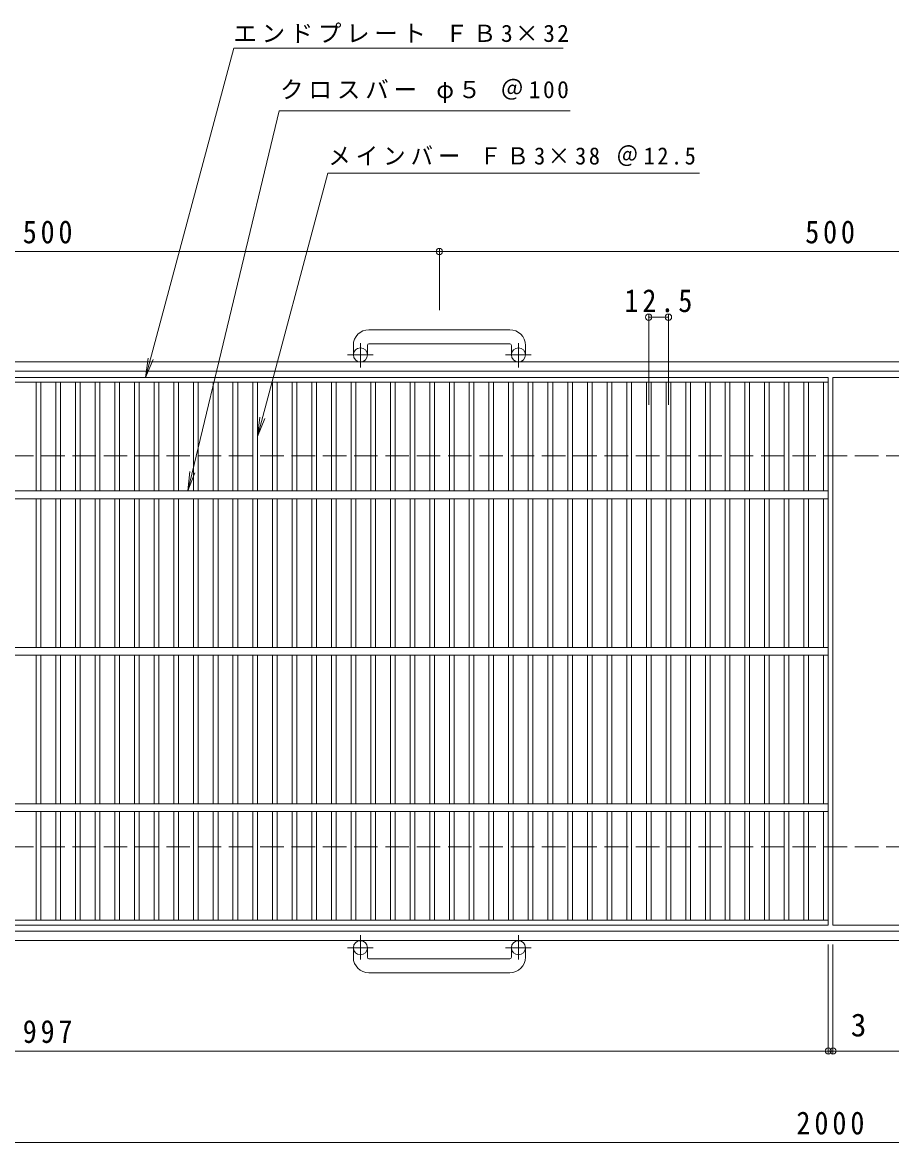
# Model space of a CAD drawing. Units: millimetres, scale not verified. Extents: x -866 to 872, y -687 to 597.
# Drawn here: x -342 to 214, y -119 to 597 of the extents above; entities that cross this region are included whole.
import ezdxf
from ezdxf.enums import TextEntityAlignment as Align

# ---------------------------------------------------------------- set-up
doc = ezdxf.new("R2010")
doc.units = ezdxf.units.MM
doc.header["$LTSCALE"] = 5
doc.header["$PDMODE"] = 32
doc.header["$PDSIZE"] = 4
doc.linetypes.add('CHAIN1', pattern=[8, 5, -1, 1, -1])
doc.linetypes.add('DASHED3', pattern=[4, 3, -1])
for name, color, linetype, lineweight in [('A-1_ピット', 2, 'Continuous', 9), ('A-2_蓋', 3, 'Continuous', 9), ('A-4_寸法', 7, 'Continuous', 9)]:
    doc.layers.add(name, color=color, linetype=linetype, lineweight=lineweight)
doc.styles.add('ＭＳ ゴシック', font='')
doc.styles.get('ＭＳ ゴシック').set_extended_font_data('MS Gothic')

msp = doc.modelspace()

# ---------------------------------------------------------------- linework, layer by layer
at = {"layer": 'A-1_ピット'}
for p, q in [((-30.216, 400.802), (-120.216, 400.802)), ((-130.216, 390.802), (-130.216, 384.702)), ((-121.216, 390.802), (-121.216, 384.702)), ((-120.217, 391.802), (-30.216, 391.802)), ((-29.216, 390.802), (-29.216, 384.702)), ((-20.216, 390.802), (-20.216, 384.702)), ((325.324, 380.202), (-825.216, 380.202)), ((325.324, 374.202), (-825.216, 374.202)), ((325.324, 16.203), (-825.216, 16.203)), ((325.324, 10.203), (-825.216, 10.203)), ((-130.216, -0.399), (-130.216, 5.702)), ((-121.216, -0.399), (-121.216, 5.702)), ((-29.216, -0.399), (-29.216, 5.702)), ((-20.216, -0.399), (-20.216, 5.702)), ((-120.217, -1.398), (-30.216, -1.398)), ((-30.216, -10.398), (-120.216, -10.398))]:
    msp.add_line(p, q, dxfattribs=at)
at = {"layer": 'A-1_ピット', "linetype": 'CHAIN1'}
for p, q in [((-125.716, 376.595), (-125.716, 392.192)), ((-24.716, 376.595), (-24.716, 392.192)), ((-117.553, 384.702), (-133.96, 384.702)), ((-16.553, 384.702), (-32.961, 384.702)), ((-125.716, 13.809), (-125.716, -1.788)), ((-24.716, 13.809), (-24.716, -1.788)), ((-117.553, 5.702), (-133.96, 5.702)), ((-16.553, 5.702), (-32.961, 5.702))]:
    msp.add_line(p, q, dxfattribs=at)
at = {"layer": 'A-1_ピット', "linetype": 'DASHED3'}
for p, q in [((325.324, 320.203), (-825.216, 320.203)), ((325.324, 70.202), (-825.216, 70.202))]:
    msp.add_line(p, q, dxfattribs=at)
at = {"layer": 'A-1_ピット'}
for centre in [(-125.716, 384.702), (-24.716, 384.702), (-125.716, 5.702), (-24.716, 5.702)]:
    msp.add_circle(centre, 4.5, dxfattribs=at)
for centre, radius, start, end in [((-120.216, 390.802), 10, 90, 180), ((-30.216, 390.802), 10, 0, 90), ((-120.217, 390.802), 1, 90, 180), ((-30.216, 390.802), 1, 0, 90), ((-120.216, -0.399), 10, 180, 270), ((-120.217, -0.399), 1, 180, 270), ((-30.216, -0.399), 10, 270, 0), ((-30.216, -0.399), 1, 270, 0)]:
    msp.add_arc(centre, radius, start, end, dxfattribs=at)
at = {"layer": 'A-2_蓋'}
for p, q in [((-823.716, 370.202), (173.284, 370.202)), ((-823.716, 367.203), (173.284, 367.203)), ((-332.915, 297.702), (-332.915, 367.202)), ((-329.915, 297.702), (-329.915, 367.202)), ((-320.335, 297.702), (-320.335, 367.202)), ((-317.335, 297.702), (-317.335, 367.202)), ((-307.756, 297.702), (-307.756, 367.202)), ((-304.755, 297.702), (-304.755, 367.202)), ((-295.176, 297.702), (-295.176, 367.202)), ((-292.175, 297.702), (-292.175, 367.202)), ((-282.596, 297.702), (-282.596, 367.202)), ((-279.595, 297.702), (-279.595, 367.202)), ((-270.016, 297.702), (-270.016, 367.202)), ((-267.015, 297.702), (-267.015, 367.202)), ((-257.436, 297.702), (-257.436, 367.202)), ((-254.435, 297.702), (-254.435, 367.202)), ((-244.855, 297.702), (-244.855, 367.202)), ((-241.855, 297.702), (-241.855, 367.202)), ((-232.275, 297.702), (-232.275, 367.202)), ((-229.275, 297.702), (-229.275, 367.202)), ((-219.695, 297.702), (-219.695, 367.202)), ((-216.695, 297.702), (-216.695, 367.202)), ((-207.115, 297.702), (-207.115, 367.202)), ((-204.115, 297.702), (-204.115, 367.202)), ((-194.535, 297.702), (-194.535, 367.202)), ((-191.535, 297.702), (-191.535, 367.202)), ((-181.955, 297.702), (-181.955, 367.202)), ((-178.956, 297.702), (-178.956, 367.202)), ((-169.375, 297.702), (-169.375, 367.202)), ((-166.376, 297.702), (-166.376, 367.202)), ((-156.795, 297.702), (-156.795, 367.202)), ((-153.796, 297.702), (-153.796, 367.202)), ((-144.215, 297.702), (-144.215, 367.202)), ((-141.215, 297.702), (-141.215, 367.202)), ((-131.635, 297.702), (-131.635, 367.202)), ((-128.635, 297.702), (-128.635, 367.202)), ((-119.055, 297.702), (-119.055, 367.202)), ((-116.055, 297.702), (-116.055, 367.202)), ((-106.475, 297.702), (-106.475, 367.202)), ((-103.475, 297.702), (-103.475, 367.202)), ((-93.895, 297.702), (-93.895, 367.202)), ((-90.895, 297.702), (-90.895, 367.202)), ((-81.315, 297.702), (-81.315, 367.202)), ((-78.315, 297.702), (-78.315, 367.202)), ((-68.736, 297.702), (-68.736, 367.202)), ((-65.735, 297.702), (-65.735, 367.202)), ((-56.156, 297.702), (-56.156, 367.202)), ((-53.155, 297.702), (-53.155, 367.202)), ((-43.576, 297.702), (-43.576, 367.202)), ((-40.575, 297.702), (-40.575, 367.202)), ((-30.995, 297.702), (-30.995, 367.202)), ((-27.995, 297.702), (-27.995, 367.202)), ((-18.415, 297.702), (-18.415, 367.202)), ((-15.415, 297.702), (-15.415, 367.202)), ((-5.835, 297.702), (-5.835, 367.202)), ((-2.835, 297.702), (-2.835, 367.202)), ((6.745, 297.702), (6.745, 367.202)), ((9.745, 297.702), (9.745, 367.202)), ((19.325, 297.702), (19.325, 367.202)), ((22.325, 297.702), (22.325, 367.202)), ((31.905, 297.702), (31.905, 367.202)), ((34.905, 297.702), (34.905, 367.202)), ((44.485, 297.702), (44.485, 367.202)), ((47.485, 297.702), (47.485, 367.202)), ((57.065, 297.702), (57.065, 367.202)), ((60.065, 297.702), (60.065, 367.202)), ((69.645, 297.702), (69.645, 367.202)), ((72.644, 297.702), (72.644, 367.202)), ((82.225, 297.702), (82.225, 367.202)), ((85.225, 297.702), (85.225, 367.202)), ((94.805, 297.702), (94.805, 367.202)), ((97.805, 297.702), (97.805, 367.202)), ((107.385, 297.702), (107.385, 367.202)), ((110.385, 297.702), (110.385, 367.202)), ((119.965, 297.702), (119.965, 367.202)), ((122.965, 297.702), (122.965, 367.202)), ((132.545, 297.702), (132.545, 367.202)), ((135.545, 297.702), (135.545, 367.202)), ((145.125, 297.702), (145.125, 367.202)), ((148.125, 297.702), (148.125, 367.202)), ((157.705, 297.702), (157.705, 367.202)), ((160.705, 297.702), (160.705, 367.202)), ((170.285, 297.702), (170.285, 367.202)), ((173.284, 370.202), (173.284, 20.203)), ((176.284, 20.202), (176.284, 370.202)), ((176.284, 370.202), (325.324, 370.202)), ((-823.716, 297.702), (173.284, 297.702)), ((-823.716, 292.702), (173.284, 292.702)), ((-332.915, 197.702), (-332.915, 292.702)), ((-329.915, 197.702), (-329.915, 292.702)), ((-320.335, 197.702), (-320.335, 292.702)), ((-317.335, 197.702), (-317.335, 292.702)), ((-307.756, 197.702), (-307.756, 292.702)), ((-304.755, 197.702), (-304.755, 292.702)), ((-295.176, 197.702), (-295.176, 292.702)), ((-292.175, 197.702), (-292.175, 292.702)), ((-282.596, 197.702), (-282.596, 292.702)), ((-279.595, 197.702), (-279.595, 292.702)), ((-270.016, 197.702), (-270.016, 292.702)), ((-267.015, 197.702), (-267.015, 292.702)), ((-257.436, 197.702), (-257.436, 292.702)), ((-254.435, 197.702), (-254.435, 292.702)), ((-244.855, 197.702), (-244.855, 292.702)), ((-241.855, 197.702), (-241.855, 292.702)), ((-232.275, 197.702), (-232.275, 292.702)), ((-229.275, 197.702), (-229.275, 292.702)), ((-219.695, 197.702), (-219.695, 292.702)), ((-216.695, 197.702), (-216.695, 292.702)), ((-207.115, 197.702), (-207.115, 292.702)), ((-204.115, 197.702), (-204.115, 292.702)), ((-194.535, 197.702), (-194.535, 292.702)), ((-191.535, 197.702), (-191.535, 292.702)), ((-181.955, 197.702), (-181.955, 292.702)), ((-178.956, 197.702), (-178.956, 292.702)), ((-169.375, 197.702), (-169.375, 292.702)), ((-166.376, 197.702), (-166.376, 292.702)), ((-156.795, 197.702), (-156.795, 292.702)), ((-153.796, 197.702), (-153.796, 292.702)), ((-144.215, 197.702), (-144.215, 292.702)), ((-141.215, 197.702), (-141.215, 292.702)), ((-131.635, 197.702), (-131.635, 292.702)), ((-128.635, 197.702), (-128.635, 292.702)), ((-119.055, 197.702), (-119.055, 292.702)), ((-116.055, 197.702), (-116.055, 292.702)), ((-106.475, 197.702), (-106.475, 292.702)), ((-103.475, 197.702), (-103.475, 292.702)), ((-93.895, 197.702), (-93.895, 292.702)), ((-90.895, 197.702), (-90.895, 292.702)), ((-81.315, 197.702), (-81.315, 292.702)), ((-78.315, 197.702), (-78.315, 292.702)), ((-68.736, 197.702), (-68.736, 292.702)), ((-65.735, 197.702), (-65.735, 292.702)), ((-56.156, 197.702), (-56.156, 292.702)), ((-53.155, 197.702), (-53.155, 292.702)), ((-43.576, 197.702), (-43.576, 292.702)), ((-40.575, 197.702), (-40.575, 292.702)), ((-30.995, 197.702), (-30.995, 292.702)), ((-27.995, 197.702), (-27.995, 292.702)), ((-18.415, 197.702), (-18.415, 292.702)), ((-15.415, 197.702), (-15.415, 292.702)), ((-5.835, 197.702), (-5.835, 292.702)), ((-2.835, 197.702), (-2.835, 292.702)), ((6.745, 197.702), (6.745, 292.702)), ((9.745, 197.702), (9.745, 292.702)), ((19.325, 197.702), (19.325, 292.702)), ((22.325, 197.702), (22.325, 292.702)), ((31.905, 197.702), (31.905, 292.702)), ((34.905, 197.702), (34.905, 292.702)), ((44.485, 197.702), (44.485, 292.702)), ((47.485, 197.702), (47.485, 292.702)), ((57.065, 197.702), (57.065, 292.702)), ((60.065, 197.702), (60.065, 292.702)), ((69.645, 197.702), (69.645, 292.702)), ((72.644, 197.702), (72.644, 292.702)), ((82.225, 197.702), (82.225, 292.702)), ((85.225, 197.702), (85.225, 292.702)), ((94.805, 197.702), (94.805, 292.702)), ((97.805, 197.702), (97.805, 292.702)), ((107.385, 197.702), (107.385, 292.702)), ((110.385, 197.702), (110.385, 292.702)), ((119.965, 197.702), (119.965, 292.702)), ((122.965, 197.702), (122.965, 292.702)), ((132.545, 197.702), (132.545, 292.702)), ((135.545, 197.702), (135.545, 292.702)), ((145.125, 197.702), (145.125, 292.702)), ((148.125, 197.702), (148.125, 292.702)), ((157.705, 197.702), (157.705, 292.702)), ((160.705, 197.702), (160.705, 292.702)), ((170.285, 197.702), (170.285, 292.702)), ((-823.716, 197.702), (173.284, 197.702)), ((-823.716, 192.703), (173.284, 192.703)), ((-332.915, 192.703), (-332.915, 97.702)), ((-329.915, 192.703), (-329.915, 97.702)), ((-320.335, 192.703), (-320.335, 97.702)), ((-317.335, 192.703), (-317.335, 97.702)), ((-307.756, 192.703), (-307.756, 97.702)), ((-304.755, 192.703), (-304.755, 97.702)), ((-295.176, 192.703), (-295.176, 97.702)), ((-292.175, 192.703), (-292.175, 97.702)), ((-282.596, 192.703), (-282.596, 97.702)), ((-279.595, 192.703), (-279.595, 97.702)), ((-270.016, 192.703), (-270.016, 97.702)), ((-267.015, 192.703), (-267.015, 97.702)), ((-257.436, 192.703), (-257.436, 97.702)), ((-254.435, 192.703), (-254.435, 97.702)), ((-244.855, 192.703), (-244.855, 97.702)), ((-241.855, 192.703), (-241.855, 97.702)), ((-232.275, 192.703), (-232.275, 97.702)), ((-229.275, 192.703), (-229.275, 97.702)), ((-219.695, 192.703), (-219.695, 97.702)), ((-216.695, 192.703), (-216.695, 97.702)), ((-207.115, 192.703), (-207.115, 97.702)), ((-204.115, 192.703), (-204.115, 97.702)), ((-194.535, 192.703), (-194.535, 97.702)), ((-191.535, 192.703), (-191.535, 97.702)), ((-181.955, 192.703), (-181.955, 97.702)), ((-178.956, 192.703), (-178.956, 97.702)), ((-169.375, 192.703), (-169.375, 97.702)), ((-166.376, 192.703), (-166.376, 97.702)), ((-156.795, 192.703), (-156.795, 97.702)), ((-153.796, 192.703), (-153.796, 97.702)), ((-144.215, 192.703), (-144.215, 97.702)), ((-141.215, 192.703), (-141.215, 97.702)), ((-131.635, 192.703), (-131.635, 97.702)), ((-128.635, 192.703), (-128.635, 97.702)), ((-119.055, 192.703), (-119.055, 97.702)), ((-116.055, 192.703), (-116.055, 97.702)), ((-106.475, 192.703), (-106.475, 97.702)), ((-103.475, 192.703), (-103.475, 97.702)), ((-93.895, 192.703), (-93.895, 97.702)), ((-90.895, 192.703), (-90.895, 97.702)), ((-81.315, 192.703), (-81.315, 97.702)), ((-78.315, 192.703), (-78.315, 97.702)), ((-68.736, 192.703), (-68.736, 97.702)), ((-65.735, 192.703), (-65.735, 97.702)), ((-56.156, 192.703), (-56.156, 97.702)), ((-53.155, 192.703), (-53.155, 97.702)), ((-43.576, 192.703), (-43.576, 97.702)), ((-40.575, 192.703), (-40.575, 97.702)), ((-30.995, 192.703), (-30.995, 97.702)), ((-27.995, 192.703), (-27.995, 97.702)), ((-18.415, 192.703), (-18.415, 97.702)), ((-15.415, 192.703), (-15.415, 97.702)), ((-5.835, 192.703), (-5.835, 97.702)), ((-2.835, 192.703), (-2.835, 97.702)), ((6.745, 192.703), (6.745, 97.702)), ((9.745, 192.703), (9.745, 97.702)), ((19.325, 192.703), (19.325, 97.702)), ((22.325, 192.703), (22.325, 97.702)), ((31.905, 192.703), (31.905, 97.702)), ((34.905, 192.703), (34.905, 97.702)), ((44.485, 192.703), (44.485, 97.702)), ((47.485, 192.703), (47.485, 97.702)), ((57.065, 192.703), (57.065, 97.702)), ((60.065, 192.703), (60.065, 97.702)), ((69.645, 192.703), (69.645, 97.702)), ((72.644, 192.703), (72.644, 97.702)), ((82.225, 192.703), (82.225, 97.702)), ((85.225, 192.703), (85.225, 97.702)), ((94.805, 192.703), (94.805, 97.702)), ((97.805, 192.703), (97.805, 97.702)), ((107.385, 192.703), (107.385, 97.702)), ((110.385, 192.703), (110.385, 97.702)), ((119.965, 192.703), (119.965, 97.702)), ((122.965, 192.703), (122.965, 97.702)), ((132.545, 192.703), (132.545, 97.702)), ((135.545, 192.703), (135.545, 97.702)), ((145.125, 192.703), (145.125, 97.702)), ((148.125, 192.703), (148.125, 97.702)), ((157.705, 192.703), (157.705, 97.702)), ((160.705, 192.703), (160.705, 97.702)), ((170.285, 192.703), (170.285, 97.702)), ((-823.716, 97.702), (173.284, 97.702)), ((-823.716, 92.703), (173.284, 92.703)), ((-332.915, 92.703), (-332.915, 23.203)), ((-329.915, 92.703), (-329.915, 23.203)), ((-320.335, 92.703), (-320.335, 23.203)), ((-317.335, 92.703), (-317.335, 23.203)), ((-307.756, 92.703), (-307.756, 23.203)), ((-304.755, 92.703), (-304.755, 23.203)), ((-295.176, 92.703), (-295.176, 23.203)), ((-292.175, 92.703), (-292.175, 23.203)), ((-282.596, 92.703), (-282.596, 23.203)), ((-279.595, 92.703), (-279.595, 23.203)), ((-270.016, 92.703), (-270.016, 23.203)), ((-267.015, 92.703), (-267.015, 23.203)), ((-257.436, 92.703), (-257.436, 23.203)), ((-254.435, 92.703), (-254.435, 23.203)), ((-244.855, 92.703), (-244.855, 23.203)), ((-241.855, 92.703), (-241.855, 23.203)), ((-232.275, 92.703), (-232.275, 23.203)), ((-229.275, 92.703), (-229.275, 23.203)), ((-219.695, 92.703), (-219.695, 23.203)), ((-216.695, 92.703), (-216.695, 23.203)), ((-207.115, 92.703), (-207.115, 23.203)), ((-204.115, 92.703), (-204.115, 23.203)), ((-194.535, 92.703), (-194.535, 23.203)), ((-191.535, 92.703), (-191.535, 23.203)), ((-181.955, 92.703), (-181.955, 23.203)), ((-178.956, 92.703), (-178.956, 23.203)), ((-169.375, 92.703), (-169.375, 23.203)), ((-166.376, 92.703), (-166.376, 23.203)), ((-156.795, 92.703), (-156.795, 23.203)), ((-153.796, 92.703), (-153.796, 23.203)), ((-144.215, 92.703), (-144.215, 23.203)), ((-141.215, 92.703), (-141.215, 23.203)), ((-131.635, 92.703), (-131.635, 23.203)), ((-128.635, 92.703), (-128.635, 23.203)), ((-119.055, 92.703), (-119.055, 23.203)), ((-116.055, 92.703), (-116.055, 23.203)), ((-106.475, 92.703), (-106.475, 23.203)), ((-103.475, 92.703), (-103.475, 23.203)), ((-93.895, 92.703), (-93.895, 23.203)), ((-90.895, 92.703), (-90.895, 23.203)), ((-81.315, 92.703), (-81.315, 23.203)), ((-78.315, 92.703), (-78.315, 23.203)), ((-68.736, 92.703), (-68.736, 23.203)), ((-65.735, 92.703), (-65.735, 23.203)), ((-56.156, 92.703), (-56.156, 23.203)), ((-53.155, 92.703), (-53.155, 23.203)), ((-43.576, 92.703), (-43.576, 23.203)), ((-40.575, 92.703), (-40.575, 23.203)), ((-30.995, 92.703), (-30.995, 23.203)), ((-27.995, 92.703), (-27.995, 23.203)), ((-18.415, 92.703), (-18.415, 23.203)), ((-15.415, 92.703), (-15.415, 23.203)), ((-5.835, 92.703), (-5.835, 23.203)), ((-2.835, 92.703), (-2.835, 23.203)), ((6.745, 92.703), (6.745, 23.203)), ((9.745, 92.703), (9.745, 23.203)), ((19.325, 92.703), (19.325, 23.203)), ((22.325, 92.703), (22.325, 23.203)), ((31.905, 92.703), (31.905, 23.203)), ((34.905, 92.703), (34.905, 23.203)), ((44.485, 92.703), (44.485, 23.203)), ((47.485, 92.703), (47.485, 23.203)), ((57.065, 92.703), (57.065, 23.203)), ((60.065, 92.703), (60.065, 23.203)), ((69.645, 92.703), (69.645, 23.203)), ((72.644, 92.703), (72.644, 23.203)), ((82.225, 92.703), (82.225, 23.203)), ((85.225, 92.703), (85.225, 23.203)), ((94.805, 92.703), (94.805, 23.203)), ((97.805, 92.703), (97.805, 23.203)), ((107.385, 92.703), (107.385, 23.203)), ((110.385, 92.703), (110.385, 23.203)), ((119.965, 92.703), (119.965, 23.203)), ((122.965, 92.703), (122.965, 23.203)), ((132.545, 92.703), (132.545, 23.203)), ((135.545, 92.703), (135.545, 23.203)), ((145.125, 92.703), (145.125, 23.203)), ((148.125, 92.703), (148.125, 23.203)), ((157.705, 92.703), (157.705, 23.203)), ((160.705, 92.703), (160.705, 23.203)), ((170.285, 92.703), (170.285, 23.203)), ((173.284, 23.203), (-823.716, 23.203)), ((173.284, 20.203), (-823.716, 20.203)), ((176.284, 20.202), (325.324, 20.202))]:
    msp.add_line(p, q, dxfattribs=at)
at = {"layer": 'A-4_寸法'}
for p, q in [((-236.058, 297.702), (-177.618, 540.802)), ((-177.618, 540.802), (8.371, 540.802)), ((-191.535, 332.452), (-146.426, 500.802)), ((-146.426, 500.802), (90.977, 500.802)), ((-75.216, 413.302), (-75.216, 452.302)), ((-825.216, 450.802), (323.284, 450.802)), ((58.565, 352.71), (58.565, 410.334)), ((58.565, 408.834), (71.145, 408.834)), ((71.145, 352.71), (71.145, 410.334)), ((-262.959, 370.202), (-261.327, 382.596)), ((-262.959, 370.202), (-258.175, 381.751)), ((-191.535, 332.452), (-189.904, 344.845)), ((-191.535, 332.452), (-186.752, 344)), ((-236.058, 297.702), (-234.747, 310.133)), ((-236.058, 297.702), (-231.574, 309.37)), ((173.284, 7.703), (173.284, -61.898)), ((176.284, 7.702), (176.284, -61.898)), ((-865.628, -60.398), (325.324, -60.398)), ((-825.216, -118.898), (325.324, -118.898))]:
    msp.add_line(p, q, dxfattribs=at)
msp.add_lwpolyline([(-262.959, 370.202), (-206.529, 580.802), (3.763, 580.802)], dxfattribs=at)
for p in [(-75.216, 450.802), (58.565, 408.834), (71.145, 408.834), (173.284, -60.398), (176.284, -60.398)]:
    msp.add_point(p, dxfattribs=at)

# ---------------------------------------------------------------- texts
at = {"layer": 'A-4_寸法', "color": 2, "style": 'ＭＳ ゴシック'}
msp.add_text('3', height=14.66, dxfattribs=at).set_placement((187.636, -55.398), align=Align.BOTTOM_LEFT)
at = {"layer": 'A-4_寸法', "char_height": 11, "attachment_point": 7, "style": 'ＭＳ ゴシック'}
for s, insert in [('\\T1.2;エンドプレート\\~ＦＢ3×32', (-206.852, 584.165)), ('\\T1.21;クロスバー\\~φ５\\~＠100', (-177.05, 545.847)), ('\\T1.23;\\W0.95;メインバー\\~ＦＢ3×38\\~＠12.5', (-146.182, 505.401))]:
    msp.add_mtext(s, dxfattribs=dict(at, insert=insert))
at = {"layer": 'A-4_寸法', "color": 2, "char_height": 14.66, "attachment_point": 7, "style": 'ＭＳ ゴシック'}
for s, insert in [('\\T1.27;\\W0.9;500', (-341.466, 455.802)), ('\\T1.27;\\W0.9;500', (158.534, 455.802)), ('\\T1.28;\\W0.9;12.5', (42.98, 411.833)), ('\\T1.27;\\W0.9;997', (-341.466, -55.398)), ('\\T1.28;\\W0.9;2000', (152.909, -113.898))]:
    msp.add_mtext(s, dxfattribs=dict(at, insert=insert))

doc.saveas('drawing.dxf')
